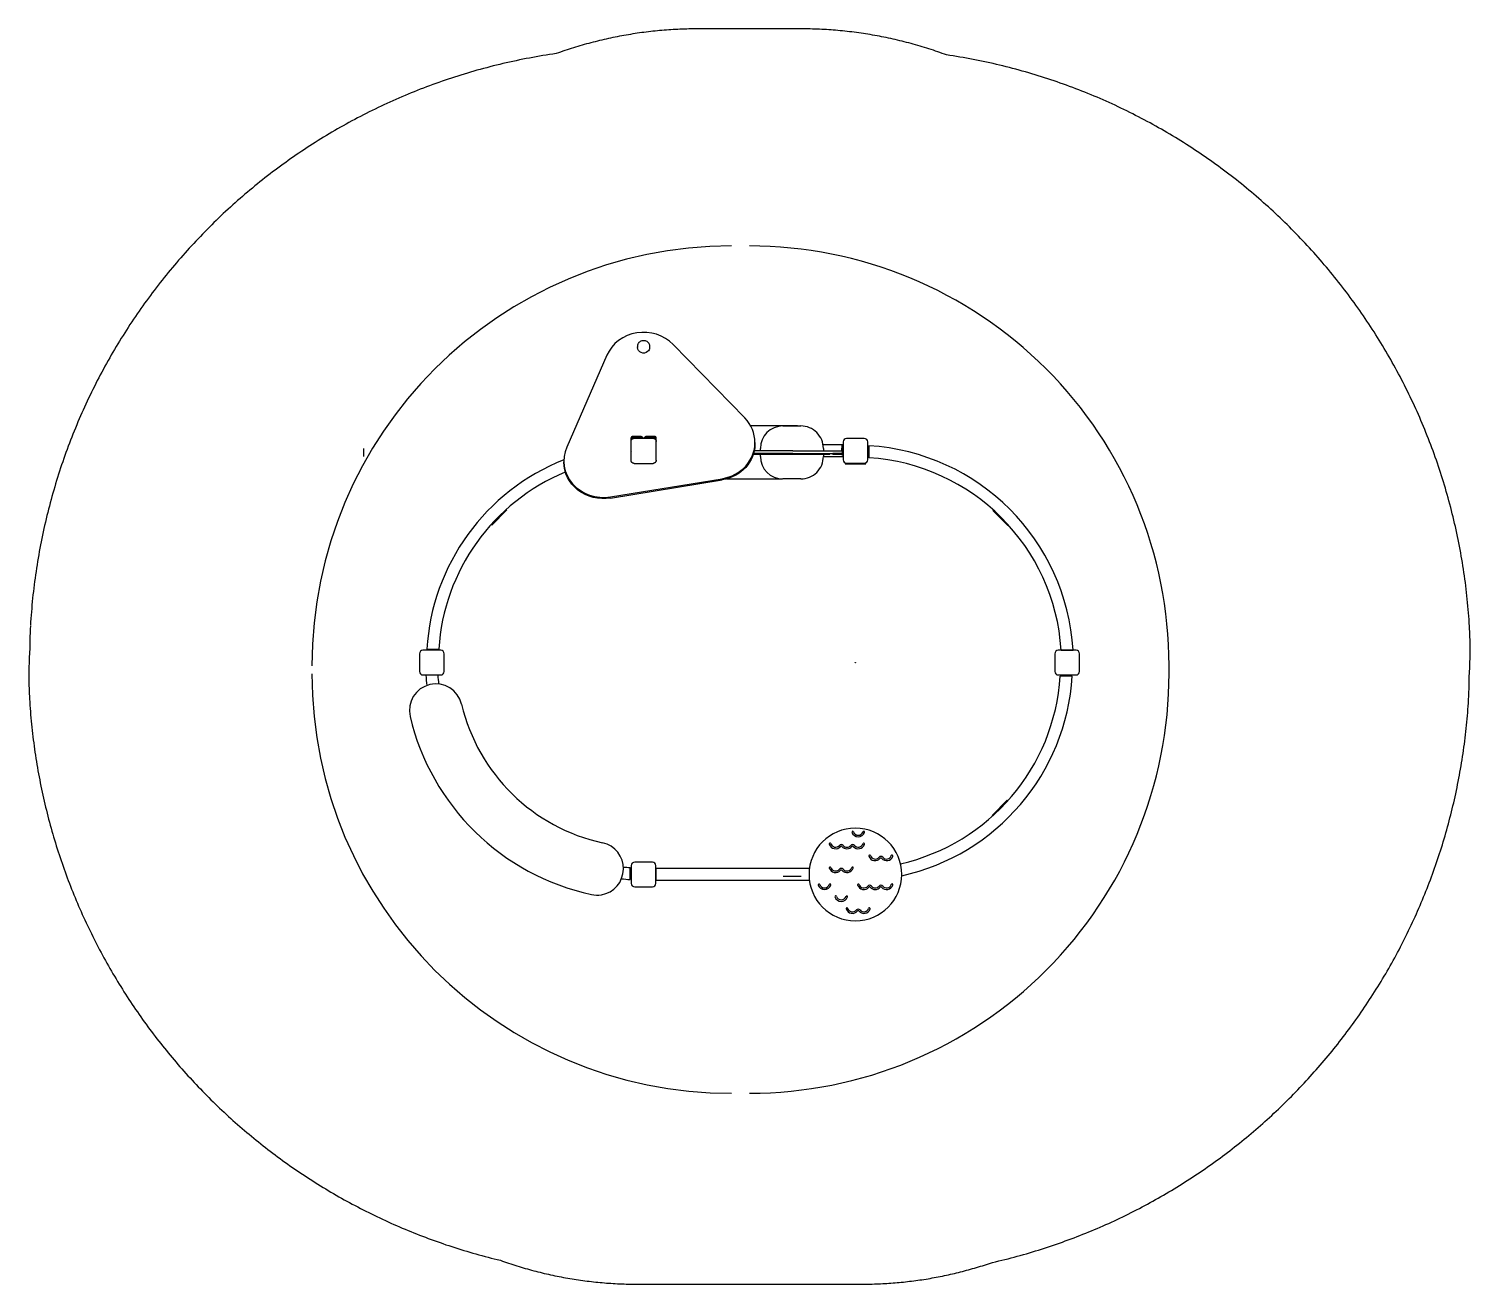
# Model space of a CAD drawing. Extents: x -2723 to 2723, y -2305 to 2436.
import ezdxf

# ---------------------------------------------------------------- set-up
doc = ezdxf.new("R2010")
doc.units = 0
doc.header["$LTSCALE"] = 500
doc.linetypes.add('HIDDEN', pattern=[9.525, 6.35, -3.175])
for name, color, linetype in [('lg_area', 4, 'CONTINUOUS'), ('lg_falling', 63, 'HIDDEN'), ('lg_prod', 40, 'CONTINUOUS')]:
    doc.layers.add(name, color=color, linetype=linetype)

msp = doc.modelspace()

# ---------------------------------------------------------------- linework, layer by layer
at = {"layer": 'lg_area'}
for p, q in [((193.6, 2436.1), (125.6, 2436.1)), ((-1458.8, 850.5), (-1458.8, 820.5)), ((1585, 1.6), (1585, 31.6)), ((126.8, -763.9), (194.8, -763.9))]:
    msp.add_line(p, q, dxfattribs=at)
for centre, start, end in [((-68, 31), 90.0211, 180.0211), ((0, 31), 0.0211, 90.0211), ((-68, 1), 180.0211, 270.0211), ((0, 1), 270.0211, 0.0211)]:
    msp.add_arc(centre, 1585, start, end, dxfattribs=at)
at = {"layer": 'lg_falling'}
for p, q in [((-131.3, 2436.1), (-194.4, 2436.1)), ((179, 2436.2), (-121, 2436.2)), ((193.6, 2436.1), (189.3, 2436.1)), ((-424.5, -2305.2), (424.5, -2305.2))]:
    msp.add_line(p, q, dxfattribs=at)
for centre, radius, start, end in [((-193.8, 851.1), 1585, 90.0211, 109.7652), ((-121, 836.2), 1600, 90, 90.3693), ((179, 836.2), 1600, 89.6319, 90), ((194.2, 851.1), 1585, 69.6895, 90.0211), ((-400.2, 46), 2320.3, 98.1674, 176.618), ((403.7, 42.5), 2320.3, 3.382, 81.5574), ((-1217.4, 94.3), 1501.6, 176.618, 179.9063), ((1221.5, 90.8), 1501, 356.0669, 3.382), ((-1221.5, -6.2), 1501, 176.0669, 183.382), ((1217.4, -9.7), 1501.6, 356.618, 359.9063), ((-403.7, 42.1), 2320.3, 183.382, 256.6104), ((400.2, 38.6), 2320.3, 282.8945, 356.618), ((-424.5, -780.2), 1525, 250.2025, 270), ((424.5, -780.2), 1525, 270, 288.8792)]:
    msp.add_arc(centre, radius, start, end, dxfattribs=at)
at = {"layer": 'lg_prod'}
for p, q in [((-539.1, 1203.3), (-690.6, 856.7)), ((-422.5, 1238.1), (-422.5, 1232.3)), ((-377.5, 1238.1), (-377.5, 1232.3)), ((-17.8, 966.4), (-288.5, 1244.1)), ((179, 936.2), (4.6, 936.2)), ((126.2, 936.1), (194.2, 936.1)), ((-448, 889.5), (-448, 860.1)), ((-447.5, 806.8), (-447.5, 877.8)), ((-412, 896.9), (-440, 896.9)), ((-412, 892.3), (-440, 892.3)), ((-435.5, 889.8), (-364.5, 889.8)), ((-420, 889.8), (-420, 892.3)), ((-397.5, 890.5), (-402.5, 890.5)), ((-402.5, 890.5), (-402.5, 889.8)), ((-397.5, 890.5), (-397.5, 889.8)), ((-360, 896.9), (-388, 896.9)), ((-360, 892.3), (-388, 892.3)), ((-380, 892.3), (-380, 889.8)), ((-352.5, 806.8), (-352.5, 877.8)), ((-352, 860.1), (-352, 889.5)), ((20.7, 873.6), (20.7, 869)), ((353.5, 876.1), (353.5, 808.5)), ((433.8, 888.8), (366.2, 888.8)), ((446.5, 808.5), (446.5, 876.1)), ((-448, 837.6), (-448, 808.2)), ((-352, 808.2), (-352, 837.6)), ((14.7, 830.2), (303.7, 830.2)), ((164, 832.3), (15.3, 832.3)), ((164, 842.3), (17.9, 842.3)), ((41.2, 842.3), (41.2, 851.1)), ((41.2, 821.1), (41.2, 830.2)), ((164, 842.3), (351, 842.3)), ((164, 832.3), (351, 832.3)), ((352, 864.8), (278.1, 864.8)), ((279.2, 851.2), (279.2, 842.3)), ((279.2, 830.2), (279.2, 821.2)), ((352, 819.8), (279.2, 819.8)), ((301, 830.2), (301, 832.2)), ((301, 830.2), (301, 832.2)), ((301, 828.4), (301, 830.2)), ((324.5, 832.2), (314.8, 832.2)), ((314.8, 832.2), (314.8, 830.2)), ((314.8, 830.2), (314.8, 830.1)), ((324.5, 830.2), (314.8, 830.2)), ((314.8, 830.1), (314.8, 828.4)), ((324.5, 830.1), (314.8, 830.1)), ((324.5, 828.4), (314.8, 828.4)), ((347.9, 832.2), (324.5, 832.2)), ((324.5, 830.2), (324.5, 832.2)), ((324.5, 830.1), (324.5, 830.2)), ((347.9, 830.2), (324.5, 830.2)), ((324.5, 828.4), (324.5, 830.1)), ((347.9, 830.1), (324.5, 830.1)), ((348, 828.4), (324.5, 828.4)), ((348, 832.2), (347.9, 832.2)), ((347.9, 830.2), (347.9, 832.2)), ((347.9, 830.1), (347.9, 830.2)), ((348, 830.2), (347.9, 830.2)), ((348, 830.1), (347.9, 830.1)), ((348, 828.4), (348, 830.1)), ((348, 828.4), (348, 828.4)), ((348.3, 830.2), (351, 830.2)), ((349, 862.4), (349, 852.4)), ((349, 862.4), (349, 862.4)), ((349, 862.4), (351, 862.4)), ((349, 860.7), (349, 850.7)), ((349, 860.7), (349, 860.7)), ((349, 852.4), (349, 852.4)), ((349, 842.3), (349, 852.4)), ((349, 852.4), (351, 852.4)), ((349, 842.3), (349, 852.4)), ((349, 850.7), (349, 850.7)), ((349, 842.3), (349, 850.7)), ((351, 862.4), (351, 852.4)), ((351, 842.3), (351, 852.4)), ((351, 832.3), (351, 842.3)), ((351, 842.2), (351, 830.2)), ((352, 864.8), (352, 819.8)), ((451, 861.3), (451, 816.2)), ((-701.6, 804.8), (-701.6, 800.2)), ((-435.5, 794.8), (-364.5, 794.8)), ((367.5, 794.8), (361, 794.8)), ((361, 794.8), (361, 792.8)), ((361, 792.8), (367.5, 792.8)), ((366.2, 795.8), (433.8, 795.8)), ((367.5, 794.8), (367.5, 792.8)), ((432.5, 794.8), (367.5, 794.8)), ((367.5, 792.8), (432.5, 792.8)), ((439, 794.8), (432.5, 794.8)), ((432.5, 794.8), (432.5, 792.8)), ((432.5, 792.8), (439, 792.8)), ((439, 792.8), (439, 794.8)), ((-525.5, 668.4), (-103.2, 737.1)), ((-525.5, 663.8), (-103.2, 732.6)), ((-86.7, 736.2), (123.1, 736.2)), ((194.2, 736.1), (126.2, 736.1)), ((-975.8, 563.8), (-919.2, 620.4)), ((-917.5, 618.6), (-974, 562.1)), ((-919.2, 620.4), (-917.5, 618.6)), ((921.6, 618.1), (919.8, 616.3)), ((976.4, 559.8), (919.8, 616.3)), ((921.6, 618.1), (978.1, 561.5)), ((-975.8, 563.8), (-974, 562.1)), ((978.1, 561.5), (976.4, 559.8)), ((-1246.5, 76.1), (-1246.5, 8.5)), ((-1166.2, 88.8), (-1233.8, 88.8)), ((-1219, 93.3), (-1173.9, 93.3)), ((-1153.5, 8.5), (-1153.5, 76.1)), ((1153.5, 76.1), (1153.5, 8.5)), ((1233.8, 88.8), (1166.2, 88.8)), ((1177.5, 89.8), (1222.5, 89.8)), ((1246.5, 8.5), (1246.5, 76.1)), ((-1233.8, -4.2), (-1166.2, -4.2)), ((-1177.5, -5.2), (-1222.5, -5.2)), ((1166.2, -4.2), (1233.8, -4.2)), ((1219, -8.8), (1173.9, -8.8)), ((917.5, -534.1), (974, -477.5)), ((975.8, -479.3), (919.2, -535.8)), ((975.8, -479.3), (974, -477.5)), ((919.2, -535.8), (917.5, -534.1)), ((-451, -776.7), (-451, -731.6)), ((-446.5, -723.9), (-446.5, -791.5)), ((-366.2, -711.2), (-433.8, -711.2)), ((-353.5, -791.5), (-353.5, -723.9)), ((226.5, -735.2), (-352, -735.2)), ((-352, -780.2), (-352, -735.2)), ((-433.8, -804.2), (-366.2, -804.2)), ((226.5, -780.2), (-352, -780.2))]:
    msp.add_line(p, q, dxfattribs=at)
for centre, radius, start, end in [((126.2, 851.1), 85, 90.0211, 180.0211), ((179, 836.2), 100, 88.4644, 90), ((194.2, 851.1), 85, 0.0211, 90.0211), ((366.2, 876.1), 12.7, 90, 180), ((433.8, 876.1), 12.7, 0, 90), ((-398, 43.8), 822.5, 93.4503, 93.4852), ((-398, 43.8), 777.5, 93.6502, 93.6872), ((126.2, 821.1), 85, 180.0211, 270.0211), ((194.2, 821.1), 85, 270.0211, 0.0211), ((348, 833.1), 3, 269.9789, 343.4515), ((348, 833.2), 1, 269.9789, 296.7134), ((348, 833.2), 3, 269.9789, 342.6772), ((348, 831.4), 3, 270.0211, 335.2214), ((401.5, 40.3), 822.5, 3.4503, 86.5497), ((-398, 43.8), 822.5, 111.6546, 176.5497), ((366.2, 808.5), 12.7, 180, 270), ((433.8, 808.5), 12.7, 270, 0), ((401.5, 40.3), 777.5, 3.6502, 86.3498), ((-398, 43.8), 777.5, 112.5168, 176.3498), ((-1233.8, 76.1), 12.7, 90, 180), ((-1166.2, 76.1), 12.7, 0, 90), ((1166.2, 76.1), 12.7, 90, 180), ((1233.8, 76.1), 12.7, 0, 90), ((-1233.8, 8.5), 12.7, 180, 270), ((-1166.2, 8.5), 12.7, 270, 0), ((1166.2, 8.5), 12.7, 180, 270), ((1233.8, 8.5), 12.7, 270, 0), ((-1184.9, -138), 100, 13.2875, 193.2875), ((-401.5, 44.3), 822.5, 183.4503, 186.1667), ((-401.5, 44.3), 777.5, 183.6502, 186.1127), ((398, 40.7), 777.5, 282.8033, 356.3498), ((398, 40.7), 822.5, 282.4225, 356.5497), ((-406.3, 45.9), 900, 193.2875, 257.7453), ((-406.3, 45.9), 700, 193.2875, 257.7453), ((400, -757.7), 175, 0, 180), ((390, -597.7), 3, 18.553, 198.553), ((410.9, -590.7), 25, 198.553, 341.447), ((410.9, -590.7), 19, 198.553, 341.447), ((431.8, -597.7), 3, 0, 161.447), ((431.8, -597.7), 3, 341.447, 0), ((-576.1, -735.9), 100, 279.6727, 77.7453), ((304.2, -642.7), 3, 18.553, 198.553), ((325.1, -635.7), 25, 198.553, 319.9948), ((325.1, -635.7), 19, 198.553, 319.9948), ((346.6, -653.7), 9, 40.0052, 139.9948), ((346.6, -653.7), 3, 40.0052, 139.9948), ((368, -635.7), 25, 220.0052, 319.9948), ((368, -635.7), 19, 220.0052, 319.9948), ((389.4, -653.7), 9, 40.0052, 139.9948), ((389.4, -653.7), 3, 40.0052, 139.9948), ((410.9, -635.7), 25, 220.0052, 341.447), ((410.9, -635.7), 19, 220.0052, 341.447), ((431.8, -642.7), 3, 0, 161.447), ((431.8, -642.7), 3, 341.447, 0), ((454, -687.7), 3, 18.553, 198.553), ((474.9, -680.7), 25, 198.553, 319.9948), ((474.9, -680.7), 19, 198.553, 319.9948), ((496.3, -698.7), 9, 40.0052, 139.9948), ((496.3, -698.7), 3, 40.0052, 139.9948), ((517.8, -680.7), 25, 220.0052, 341.447), ((517.8, -680.7), 19, 220.0052, 341.447), ((538.6, -687.7), 3, 0, 161.447), ((538.6, -687.7), 3, 341.447, 0), ((-401.5, 44.3), 777.5, 264.4803, 266.3498), ((-433.8, -723.9), 12.7, 90, 180), ((-366.2, -723.9), 12.7, 0, 90), ((400, -757.7), 175, 180, 0), ((304.2, -732.7), 3, 18.553, 198.553), ((325.1, -725.7), 25, 198.553, 319.9948), ((325.1, -725.7), 19, 198.553, 319.9948), ((346.6, -743.7), 9, 40.0052, 139.9948), ((346.6, -743.7), 3, 40.0052, 139.9948), ((368, -725.7), 25, 220.0052, 341.447), ((368, -725.7), 19, 220.0052, 341.447), ((388.9, -732.7), 3, 0, 161.447), ((388.9, -732.7), 3, 341.447, 0), ((-401.5, 44.3), 822.5, 264.2655, 266.5497), ((-433.8, -791.5), 12.7, 180, 270), ((-366.2, -791.5), 12.7, 270, 0), ((262.5, -796.7), 3, 18.553, 198.553), ((283.4, -789.7), 25, 198.553, 341.447), ((283.4, -789.7), 19, 198.553, 341.447), ((304.2, -796.7), 3, 0, 161.447), ((304.2, -796.7), 3, 341.447, 0), ((411.1, -796.7), 3, 18.553, 198.553), ((432, -789.7), 25, 198.553, 319.9948), ((432, -789.7), 19, 198.553, 319.9948), ((453.4, -807.7), 9, 40.0052, 139.9948), ((453.4, -807.7), 3, 40.0052, 139.9948), ((474.9, -789.7), 25, 220.0052, 319.9948), ((474.9, -789.7), 19, 220.0052, 319.9948), ((496.3, -807.7), 9, 40.0052, 139.9948), ((496.3, -807.7), 3, 40.0052, 139.9948), ((517.8, -789.7), 25, 220.0052, 341.447), ((517.8, -789.7), 19, 220.0052, 341.447), ((538.6, -796.7), 3, 0, 161.447), ((538.6, -796.7), 3, 341.447, 0), ((-576.1, -735.9), 100, 257.7453, 279.6727), ((325.7, -841.7), 3, 18.553, 198.553), ((346.6, -834.7), 25, 198.553, 341.447), ((346.6, -834.7), 19, 198.553, 341.447), ((367.4, -841.7), 3, 0, 161.447), ((367.4, -841.7), 3, 341.447, 0), ((368.2, -886.7), 3, 18.553, 198.553), ((389.1, -879.7), 25, 198.553, 319.9948), ((389.1, -879.7), 19, 198.553, 319.9948), ((410.6, -897.7), 9, 40.0052, 139.9948), ((410.6, -897.7), 3, 40.0052, 139.9948), ((432, -879.7), 25, 220.0052, 341.447), ((432, -879.7), 19, 220.0052, 341.447), ((452.9, -886.7), 3, 0, 161.447), ((452.9, -886.7), 3, 341.447, 0)]:
    msp.add_arc(centre, radius, start, end, dxfattribs=at)
for centre, major_axis, start_param, end_param in [((-400, 1151.4), (-150, 0), -2.408554, -0.383972), ((-129.3, 873.6), (150, 0), 0, 0.733038), ((-440, 889.5), (-8, 0), -1.570796, 0), ((-440, 884.9), (-8, 0), -1.570796, 0), ((-412, 887.7), (10, 0), 0.304693, 1.570796), ((-412, 883.1), (-10, 0), -2.331262, -1.570796), ((-388, 887.7), (-10, 0), -1.570796, -0.304693), ((-388, 883.1), (-10, 0), -1.570796, -0.810331), ((-360, 889.5), (8, 0), 0, 1.570796), ((-360, 884.9), (8, 0), 0, 1.570796), ((-129.3, 873.6), (150, 0), -1.396263, 0), ((-551.6, 804.8), (-150, 0), -0.383972, 1.745329), ((-438, 860.1), (-10, 0), 0, 0.31756), ((-438, 837.6), (-10, 0), -0.31756, 0), ((-438, 833), (-10, 0), -0.31756, 0), ((-362, 860.1), (10, 0), -0.31756, 0), ((-362, 837.6), (10, 0), 0, 0.31756), ((-362, 833), (10, 0), 0, 0.31756), ((-440, 808.2), (-8, 0), 0, 0.379435), ((-360, 808.2), (8, 0), -0.379435, 0)]:
    msp.add_ellipse(centre, major_axis=major_axis, ratio=0.92388, start_param=start_param, end_param=end_param, dxfattribs=at)
at = {"layer": 'lg_prod', "extrusion": (0, 0, -1)}
for centre, major_axis, start_param, end_param in [((-400, 1232.3), (-22.5, 0), -2.307455, 0), ((-400, 1232.3), (22.5, 0), 0, 0.834138), ((-129.3, 869), (150, 0), 0, 1.396263), ((-551.6, 800.2), (-150, 0), -1.745329, 0)]:
    msp.add_ellipse(centre, major_axis=major_axis, ratio=0.92388, start_param=start_param, end_param=end_param, dxfattribs=at)
at = {"layer": 'lg_prod'}
msp.add_ellipse((400, 42.3), major_axis=(1, 0), ratio=1, dxfattribs=at)
msp.add_ellipse((400, 42.3), major_axis=(1, 0), ratio=1, dxfattribs=at)
for points, knots in [([(-422.5, 1238.1), (-422.5, 1239.4), (-422.4, 1240.6), (-422, 1243), (-421.6, 1244.2), (-420.8, 1246.4), (-420.2, 1247.5), (-419, 1249.6), (-418.3, 1250.6), (-416.7, 1252.5), (-415.8, 1253.3), (-414.9, 1254.1)], [3.1415927, 3.1415927, 3.1415927, 3.1415927, 3.3084202, 3.3084202, 3.4752478, 3.4752478, 3.6420754, 3.6420754, 3.808903, 3.808903, 3.9757306, 3.9757306, 3.9757306, 3.9757306]), ([(-414.9, 1254.1), (-413.1, 1255.6), (-411.1, 1256.8), (-406.6, 1258.6), (-404.3, 1259.2), (-399.4, 1259.6), (-397, 1259.4), (-392.3, 1258.3), (-390, 1257.4), (-385.9, 1254.9), (-384, 1253.3), (-381, 1249.8), (-379.8, 1247.7), (-378.1, 1243.5), (-377.6, 1241.2), (-377.5, 1238.7), (-377.5, 1238.4), (-377.5, 1238.1)], [3.975731, 3.975731, 3.975731, 3.975731, 4.298114, 4.298114, 4.627265, 4.627265, 4.959582, 4.959582, 5.290856, 5.290856, 5.616947, 5.616947, 5.934903, 5.934903, 6.244982, 6.244982, 6.283185, 6.283185, 6.283185, 6.283185])]:
    msp.add_open_spline(points, degree=3, knots=knots, dxfattribs=at)
for points in [[(-447.5, 877.8), (-447.5, 884.8), (-442.5, 889.8), (-435.5, 889.8)], [(-364.5, 889.8), (-357.5, 889.8), (-352.5, 884.8), (-352.5, 877.8)], [(-435.5, 794.8), (-442.5, 794.8), (-447.5, 799.7), (-447.5, 806.8)], [(-352.5, 806.8), (-352.5, 799.7), (-357.5, 794.8), (-364.5, 794.8)]]:
    msp.add_rational_spline(points, [1, 0.805024846194, 0.805024846194, 1], degree=3, dxfattribs=at)

doc.saveas('drawing.dxf')
